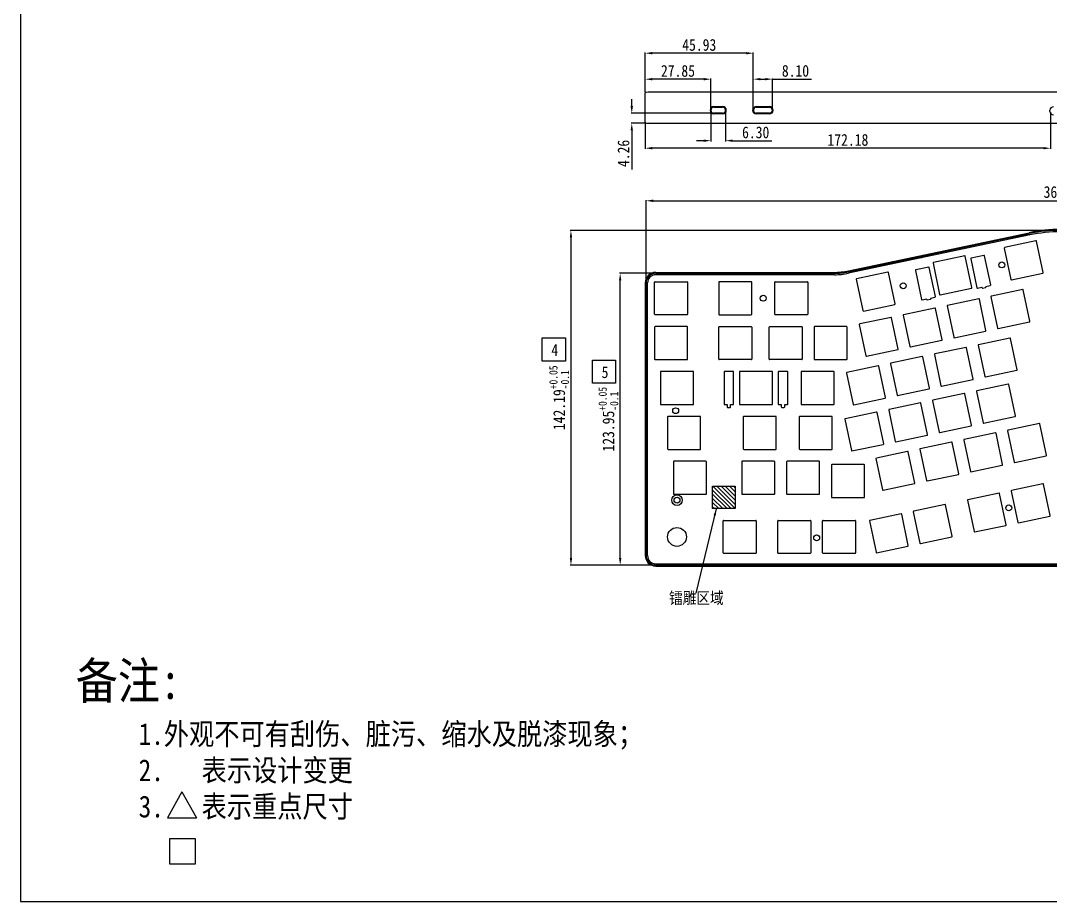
# Model space of a CAD drawing. Header units: millimetres. Extents: x 208 to 1123, y -1087 to -381.
# Drawn here: x 208.4 to 645.7, y -1087.4 to -713.4 of the extents above; entities that cross this region are included whole.
import ezdxf

# ---------------------------------------------------------------- set-up
doc = ezdxf.new("R2010")
doc.units = ezdxf.units.MM
doc.header["$PDMODE"] = 3
doc.header["$PDSIZE"] = 8
doc.layers.get('0').update_dxf_attribs({"linetype": 'CONTINUOUS'})
doc.layers.get('Defpoints').update_dxf_attribs({"linetype": 'CONTINUOUS'})
for name, color, linetype in [('图框', 7, 'CONTINUOUS'), ('文字说明', 7, 'CONTINUOUS'), ('标注尺寸', 2, 'CONTINUOUS')]:
    doc.layers.add(name, color=color, linetype=linetype)
doc.styles.get("Standard").update_dxf_attribs({"font": '', "width": 0.85, "height": 5})
doc.styles.get('Standard').set_extended_font_data('SimSun')
doc.dimstyles.get("Standard").update_dxf_attribs({"dimtxt": 5, "dimasz": 3, "dimexe": 0.3, "dimexo": 0.3, "dimgap": 1, "dimtad": 1, "dimzin": 1, "dimdsep": 46, "dimtxsty": 'Standard', "dimcen": 0.09, "dimclrd": 3, "dimclre": 3, "dimclrt": 3, "dimadec": 0, "dimazin": 2, "dimtp": 0.01, "dimtm": 0.01, "dimtfac": 1, "dimtofl": 0, "dimtmove": 0, "dimatfit": 3, "dimfxl": 0, "dimtolj": 1, "dimarcsym": 0})

# ---------------------------------------------------------------- blocks, each defined once
blk = doc.blocks.new('*D15')
at = {"layer": 'Defpoints', "color": 0}
for p in [(473.62, -738.26), (473.62, -743.92), (501.47, -751.45)]:
    blk.add_point(p, dxfattribs=at)
at = {"layer": '标注尺寸', "color": 3, "lineweight": -2}
for p, q in [((473.62, -743.62), (473.62, -737.96)), ((498.47, -738.26), (476.62, -738.26)), ((501.47, -751.15), (501.47, -737.96))]:
    blk.add_line(p, q, dxfattribs=at)
at = {"layer": '标注尺寸', "color": 3}
for points in [[(476.62, -737.76), (476.62, -738.76), (473.62, -738.26)], [(498.47, -737.76), (498.47, -738.76), (501.47, -738.26)]]:
    blk.add_solid(points, dxfattribs=at)
at = {"layer": '标注尺寸', "color": 3, "insert": (487.54, -734.76), "char_height": 5, "attachment_point": 5}
blk.add_mtext('\\A1;27.85', dxfattribs=at)
blk = doc.blocks.new('*D16')
at = {"layer": 'Defpoints', "color": 0}
for p in [(502.72, -752.7), (467.92, -756.96), (474.12, -756.96)]:
    blk.add_point(p, dxfattribs=at)
at = {"layer": '标注尺寸', "color": 3, "lineweight": -2}
for p, q in [((467.92, -749.7), (467.92, -746.7)), ((502.42, -752.7), (467.62, -752.7)), ((473.82, -756.96), (467.62, -756.96)), ((467.92, -759.96), (467.92, -776.6))]:
    blk.add_line(p, q, dxfattribs=at)
at = {"layer": '标注尺寸', "color": 3}
for points in [[(467.42, -749.7), (468.42, -749.7), (467.92, -752.7)], [(467.42, -759.96), (468.42, -759.96), (467.92, -756.96)]]:
    blk.add_solid(points, dxfattribs=at)
at = {"layer": '标注尺寸', "color": 3, "insert": (464.42, -769.78), "char_height": 5, "attachment_point": 5, "rotation": 90}
blk.add_mtext('\\A1;4.26', dxfattribs=at)
blk = doc.blocks.new('*D17')
at = {"layer": 'Defpoints', "color": 0}
for p in [(501.47, -751.45), (507.77, -751.45), (507.77, -764.37)]:
    blk.add_point(p, dxfattribs=at)
at = {"layer": '标注尺寸', "color": 3, "lineweight": -2}
for p, q in [((501.47, -751.75), (501.47, -764.67)), ((507.77, -751.75), (507.77, -764.67)), ((498.47, -764.37), (495.47, -764.37)), ((510.77, -764.37), (527.33, -764.37))]:
    blk.add_line(p, q, dxfattribs=at)
at = {"layer": '标注尺寸', "color": 3}
for points in [[(498.47, -763.87), (498.47, -764.87), (501.47, -764.37)], [(510.77, -763.87), (510.77, -764.87), (507.77, -764.37)]]:
    blk.add_solid(points, dxfattribs=at)
at = {"layer": '标注尺寸', "color": 3, "insert": (520.55, -760.87), "char_height": 5, "attachment_point": 5}
blk.add_mtext('\\A1;6.30', dxfattribs=at)
blk = doc.blocks.new('*D18')
at = {"layer": 'Defpoints', "color": 0}
for p in [(473.62, -727.22), (473.62, -743.92), (519.54, -751.45)]:
    blk.add_point(p, dxfattribs=at)
at = {"layer": '标注尺寸', "color": 3, "lineweight": -2}
for p, q in [((473.62, -743.62), (473.62, -726.92)), ((516.54, -727.22), (476.62, -727.22)), ((519.54, -751.15), (519.54, -726.92))]:
    blk.add_line(p, q, dxfattribs=at)
at = {"layer": '标注尺寸', "color": 3}
for points in [[(476.62, -726.72), (476.62, -727.72), (473.62, -727.22)], [(516.54, -726.72), (516.54, -727.72), (519.54, -727.22)]]:
    blk.add_solid(points, dxfattribs=at)
at = {"layer": '标注尺寸', "color": 3, "insert": (496.58, -723.72), "char_height": 5, "attachment_point": 5}
blk.add_mtext('\\A1;45.93', dxfattribs=at)
blk = doc.blocks.new('*D19')
at = {"layer": 'Defpoints', "color": 0}
for p in [(519.54, -738.24), (519.54, -751.45), (527.64, -751.45)]:
    blk.add_point(p, dxfattribs=at)
at = {"layer": '标注尺寸', "color": 3, "lineweight": -2}
for p, q in [((519.54, -751.15), (519.54, -737.94)), ((522.54, -738.24), (524.64, -738.24)), ((527.64, -751.15), (527.64, -737.94)), ((527.64, -738.24), (544.23, -738.24))]:
    blk.add_line(p, q, dxfattribs=at)
at = {"layer": '标注尺寸', "color": 3}
for points in [[(522.54, -737.74), (522.54, -738.74), (519.54, -738.24)], [(524.64, -737.74), (524.64, -738.74), (527.64, -738.24)]]:
    blk.add_solid(points, dxfattribs=at)
at = {"layer": '标注尺寸', "color": 3, "insert": (537.44, -734.74), "char_height": 5, "attachment_point": 5}
blk.add_mtext('\\A1;8.10', dxfattribs=at)
blk = doc.blocks.new('*D21')
at = {"layer": 'Defpoints', "color": 0}
for p in [(843.43, -789.89), (843.43, -819.99), (474.02, -824.79)]:
    blk.add_point(p, dxfattribs=at)
at = {"layer": '标注尺寸', "color": 3, "lineweight": -2}
for p, q in [((474.02, -824.49), (474.02, -789.59)), ((477.02, -789.89), (840.43, -789.89)), ((843.43, -819.69), (843.43, -789.59))]:
    blk.add_line(p, q, dxfattribs=at)
at = {"layer": '标注尺寸', "color": 3}
for points in [[(477.02, -789.39), (477.02, -790.39), (474.02, -789.89)], [(840.43, -789.39), (840.43, -790.39), (843.43, -789.89)]]:
    blk.add_solid(points, dxfattribs=at)
at = {"layer": '标注尺寸', "color": 3, "insert": (658.72, -786.2), "char_height": 5, "attachment_point": 5}
blk.add_mtext('\\A1;369.41%%P0.1', dxfattribs=at)
blk = doc.blocks.new('*D22')
at = {"layer": 'Defpoints', "color": 0}
for p in [(463, -820.69), (478.12, -820.69), (478.12, -944.63)]:
    blk.add_point(p, dxfattribs=at)
at = {"layer": '标注尺寸', "color": 3, "lineweight": -2}
for p, q in [((477.82, -820.69), (462.7, -820.69)), ((463, -941.63), (463, -823.69)), ((477.82, -944.63), (462.7, -944.63))]:
    blk.add_line(p, q, dxfattribs=at)
at = {"layer": '标注尺寸', "color": 3}
for points in [[(462.5, -823.69), (463.5, -823.69), (463, -820.69)], [(462.5, -941.63), (463.5, -941.63), (463, -944.63)]]:
    blk.add_solid(points, dxfattribs=at)
at = {"layer": '标注尺寸', "color": 3, "insert": (457.99, -882.66), "char_height": 5, "attachment_point": 5, "rotation": 90}
blk.add_mtext('\\A1;123.95{\\H0.7x;\\S+0.05^ -0.1;}', dxfattribs=at)
blk = doc.blocks.new('*D23')
at = {"layer": 'Defpoints', "color": 0}
for p in [(650.12, -802.45), (442.09, -944.63), (478.12, -944.63)]:
    blk.add_point(p, dxfattribs=at)
at = {"layer": '标注尺寸', "color": 3, "lineweight": -2}
for p, q in [((649.82, -802.45), (441.79, -802.45)), ((442.09, -805.45), (442.09, -941.63)), ((477.82, -944.63), (441.79, -944.63))]:
    blk.add_line(p, q, dxfattribs=at)
at = {"layer": '标注尺寸', "color": 3}
for points in [[(441.59, -805.45), (442.59, -805.45), (442.09, -802.45)], [(441.59, -941.63), (442.59, -941.63), (442.09, -944.63)]]:
    blk.add_solid(points, dxfattribs=at)
at = {"layer": '标注尺寸', "color": 3, "insert": (437.08, -873.54), "char_height": 5, "attachment_point": 5, "rotation": 90}
blk.add_mtext('\\A1;142.19{\\H0.7x;\\S+0.05^ -0.1;}', dxfattribs=at)
blk = doc.blocks.new('*D68')
at = {"layer": 'Defpoints', "color": 0}
for p in [(645.8, -751.96), (473.62, -756.46), (473.62, -767.56)]:
    blk.add_point(p, dxfattribs=at)
at = {"layer": '标注尺寸', "color": 3, "lineweight": -2}
for p, q in [((645.8, -752.26), (645.8, -767.86)), ((473.62, -756.76), (473.62, -767.86)), ((642.8, -767.56), (476.62, -767.56))]:
    blk.add_line(p, q, dxfattribs=at)
at = {"layer": '标注尺寸', "color": 3}
for points in [[(476.62, -767.06), (476.62, -768.06), (473.62, -767.56)], [(642.8, -767.06), (642.8, -768.06), (645.8, -767.56)]]:
    blk.add_solid(points, dxfattribs=at)
at = {"layer": '标注尺寸', "color": 3, "insert": (559.71, -764.06), "char_height": 5, "attachment_point": 5}
blk.add_mtext('\\A1;172.18', dxfattribs=at)

msp = doc.modelspace()

# ---------------------------------------------------------------- hatches: boundary and pattern name
at = {"layer": '标注尺寸'}
h = msp.add_hatch(dxfattribs=at)
h.set_pattern_fill('ANSI31', color=256, scale=10)
h.set_pattern_definition([(315, (444.0417, -725.4732), (-0.8838835, -0.8838835), [])])
h.paths.add_polyline_path([(502.253, -911.033), (511.854, -911.033), (511.854, -920.634), (502.253, -920.634)])

# ---------------------------------------------------------------- linework, layer by layer
at = {"color": 7, "linetype": 'Continuous'}
for p, q in [((473.619, -756.462), (473.619, -743.923)), ((839.329, -743.711), (478.119, -743.711)), ((502.725, -749.891), (506.513, -749.891)), ((502.725, -750.191), (506.513, -750.191)), ((520.794, -749.897), (526.394, -749.897)), ((520.794, -750.197), (526.394, -750.197)), ((645.497, -751.962), (645.497, -751.402)), ((506.513, -752.703), (502.725, -752.703)), ((506.513, -753.003), (502.725, -753.003)), ((526.394, -752.697), (520.794, -752.697)), ((526.394, -752.997), (520.794, -752.997)), ((474.119, -756.962), (843.329, -756.962)), ((559.982, -819.642), (636.661, -803.441)), ((559.983, -820.05), (636.743, -803.833)), ((636.46, -804.506), (559.985, -820.663)), ((635.872, -804.142), (629.151, -805.562)), ((636.867, -804.42), (636.542, -804.488)), ((639.576, -806.913), (626.27, -809.725)), ((642.624, -820.374), (639.813, -807.068)), ((597.716, -812.204), (590.996, -813.623)), ((609.304, -813.309), (595.999, -816.121)), ((617.49, -813.11), (612.011, -814.268)), ((620.332, -825.593), (617.727, -813.265)), ((626.115, -809.962), (628.927, -823.268)), ((595.844, -816.358), (598.655, -829.664)), ((612.353, -826.77), (609.541, -813.464)), ((611.857, -814.505), (614.461, -826.833)), ((510.366, -821.29), (478.093, -821.294)), ((478.118, -820.29), (553.781, -820.29)), ((478.119, -820.69), (553.864, -820.69)), ((510.36, -820.813), (517.477, -820.813)), ((517.472, -821.312), (510.366, -821.312)), ((553.99, -821.29), (517.472, -821.29)), ((576.716, -820.195), (563.41, -823.006)), ((579.764, -833.655), (576.953, -820.349)), ((588.375, -819.466), (590.98, -831.794)), ((594.008, -818.072), (588.529, -819.229)), ((596.85, -830.554), (594.245, -818.226)), ((629.164, -823.422), (642.47, -820.611)), ((473.619, -824.79), (473.619, -940.535)), ((474.019, -940.535), (474.019, -824.79)), ((474.619, -940.535), (474.619, -824.79)), ((477.619, -838.09), (477.619, -824.49)), ((477.819, -824.29), (491.419, -824.29)), ((491.619, -824.49), (491.619, -838.09)), ((504.864, -824.49), (504.864, -838.09)), ((518.664, -824.29), (505.064, -824.29)), ((518.864, -838.09), (518.864, -824.49)), ((528.664, -838.09), (528.664, -824.49)), ((528.864, -824.29), (542.464, -824.29)), ((542.664, -824.49), (542.664, -838.09)), ((563.255, -823.243), (566.066, -836.549)), ((618.269, -826.233), (618.335, -826.542)), ((618.304, -826.225), (620.177, -825.83)), ((594.822, -831.187), (596.696, -830.791)), ((598.892, -829.818), (612.198, -827.007)), ((614.698, -826.987), (616.64, -826.577)), ((616.668, -826.877), (616.606, -826.584)), ((616.905, -827.032), (618.177, -826.763)), ((620.469, -830.625), (623.28, -843.932)), ((633.929, -827.577), (620.624, -830.388)), ((636.978, -841.038), (634.166, -827.731)), ((474.119, -839.725), (474.119, -831.896)), ((474.619, -831.758), (474.508, -831.758)), ((566.303, -836.704), (579.609, -833.892)), ((591.217, -831.948), (593.158, -831.538)), ((593.186, -831.838), (593.125, -831.545)), ((593.424, -831.993), (594.696, -831.724)), ((594.788, -831.194), (594.853, -831.503)), ((601.83, -834.563), (604.642, -847.87)), ((615.291, -831.515), (601.985, -834.326)), ((618.339, -844.976), (615.528, -831.669)), ((491.419, -838.29), (477.819, -838.29)), ((505.064, -838.29), (518.664, -838.29)), ((542.464, -838.29), (528.864, -838.29)), ((578.014, -839.391), (564.708, -842.202)), ((581.062, -852.852), (578.251, -839.545)), ((583.192, -838.501), (586.003, -851.808)), ((596.652, -835.453), (583.347, -838.264)), ((599.701, -848.914), (596.889, -835.607)), ((474.619, -839.758), (474.316, -839.758)), ((477.619, -843.54), (477.619, -857.14)), ((491.419, -843.34), (477.819, -843.34)), ((491.619, -857.14), (491.619, -843.54)), ((504.864, -857.14), (504.864, -843.54)), ((505.064, -843.34), (518.664, -843.34)), ((518.864, -843.54), (518.864, -857.14)), ((526.289, -857.14), (526.289, -843.54)), ((526.489, -843.34), (540.089, -843.34)), ((540.289, -843.54), (540.289, -857.14)), ((545.344, -843.54), (545.344, -857.14)), ((559.144, -843.34), (545.544, -843.34)), ((559.344, -857.14), (559.344, -843.54)), ((564.553, -842.439), (567.364, -855.746)), ((623.517, -844.086), (636.823, -841.275)), ((604.879, -848.024), (618.184, -845.213)), ((628.524, -848.19), (615.218, -851.001)), ((631.572, -861.65), (628.761, -848.344)), ((586.24, -851.962), (599.546, -849.151)), ((609.885, -852.128), (596.579, -854.939)), ((612.933, -865.588), (610.122, -852.282)), ((615.063, -851.238), (617.874, -864.544)), ((567.601, -855.9), (580.907, -853.089)), ((591.246, -856.066), (577.941, -858.877)), ((594.295, -869.526), (591.483, -856.22)), ((596.424, -855.176), (599.236, -868.482)), ((477.819, -857.34), (491.419, -857.34)), ((518.664, -857.34), (505.064, -857.34)), ((540.089, -857.34), (526.489, -857.34)), ((545.544, -857.34), (559.144, -857.34)), ((572.608, -860.004), (559.302, -862.815)), ((575.656, -873.464), (572.845, -860.158)), ((577.786, -859.114), (580.597, -872.42)), ((480.124, -862.59), (480.124, -876.19)), ((493.924, -862.39), (480.324, -862.39)), ((494.124, -876.19), (494.124, -862.59)), ((507.144, -862.59), (507.144, -876.19)), ((510.944, -862.39), (507.344, -862.39)), ((511.144, -876.19), (511.144, -862.59)), ((513.644, -862.59), (513.644, -876.19)), ((527.444, -862.39), (513.844, -862.39)), ((527.644, -876.19), (527.644, -862.59)), ((530.144, -862.59), (530.144, -876.19)), ((533.944, -862.39), (530.344, -862.39)), ((534.144, -876.19), (534.144, -862.59)), ((539.814, -862.59), (539.814, -876.19)), ((553.614, -862.39), (540.014, -862.39)), ((553.814, -876.19), (553.814, -862.59)), ((559.147, -863.052), (561.959, -876.358)), ((599.473, -868.637), (612.778, -865.825)), ((618.111, -864.699), (631.417, -861.887)), ((580.834, -872.575), (594.14, -869.763)), ((627.765, -867.821), (614.459, -870.632)), ((630.814, -881.281), (628.002, -867.975)), ((562.196, -876.513), (575.501, -873.701)), ((609.127, -871.758), (595.821, -874.57)), ((612.175, -885.219), (609.364, -871.913)), ((614.305, -870.869), (617.116, -884.175)), ((480.324, -876.39), (493.924, -876.39)), ((507.344, -876.39), (508.394, -876.39)), ((508.394, -876.39), (508.394, -877.44)), ((508.594, -877.64), (509.694, -877.64)), ((509.894, -877.44), (509.894, -876.39)), ((509.894, -876.39), (510.944, -876.39)), ((513.844, -876.39), (527.444, -876.39)), ((530.344, -876.39), (531.394, -876.39)), ((531.394, -876.39), (531.394, -877.44)), ((531.594, -877.64), (532.694, -877.64)), ((532.894, -877.44), (532.894, -876.39)), ((532.894, -876.39), (533.944, -876.39)), ((540.014, -876.39), (553.614, -876.39)), ((577.027, -878.745), (579.839, -892.051)), ((590.488, -875.696), (577.182, -878.508)), ((593.536, -889.157), (590.725, -875.851)), ((595.666, -874.807), (598.477, -888.113)), ((483.124, -881.64), (483.124, -895.24)), ((496.924, -881.44), (483.324, -881.44)), ((497.124, -895.24), (497.124, -881.64)), ((515.244, -881.64), (515.244, -895.24)), ((529.044, -881.44), (515.444, -881.44)), ((529.244, -895.24), (529.244, -881.64)), ((539.044, -881.64), (539.044, -895.24)), ((552.844, -881.44), (539.244, -881.44)), ((553.044, -895.24), (553.044, -881.64)), ((558.389, -882.683), (561.2, -895.989)), ((571.85, -879.634), (558.544, -882.446)), ((574.898, -893.095), (572.087, -879.789)), ((617.353, -884.33), (630.659, -881.518)), ((598.714, -888.267), (612.02, -885.456)), ((627.537, -887.544), (630.349, -900.85)), ((640.998, -884.495), (627.692, -887.307)), ((644.046, -897.956), (641.235, -884.65)), ((580.076, -892.205), (593.382, -889.394)), ((608.899, -891.482), (611.71, -904.788)), ((622.359, -888.433), (609.054, -891.244)), ((625.408, -901.894), (622.596, -888.588)), ((483.324, -895.44), (496.924, -895.44)), ((515.444, -895.44), (529.044, -895.44)), ((539.244, -895.44), (552.844, -895.44)), ((561.437, -896.143), (574.743, -893.332)), ((585.082, -896.309), (571.777, -899.12)), ((588.131, -909.77), (585.319, -896.463)), ((590.26, -895.42), (593.072, -908.726)), ((603.721, -892.371), (590.415, -895.182)), ((606.769, -905.832), (603.958, -892.526)), ((485.629, -900.69), (485.629, -914.29)), ((499.429, -900.49), (485.829, -900.49)), ((499.629, -914.29), (499.629, -900.69)), ((514.644, -900.69), (514.644, -914.29)), ((528.444, -900.49), (514.844, -900.49)), ((528.644, -914.29), (528.644, -900.69)), ((533.694, -900.69), (533.694, -914.29)), ((547.494, -900.49), (533.894, -900.49)), ((547.694, -914.29), (547.694, -900.69)), ((571.622, -899.357), (574.433, -912.664)), ((630.586, -901.004), (643.891, -898.193)), ((552.744, -902.1), (552.744, -915.7)), ((566.544, -901.9), (552.944, -901.9)), ((566.744, -915.7), (566.744, -902.1)), ((611.947, -904.942), (625.253, -902.131)), ((593.309, -908.88), (606.614, -906.069)), ((574.67, -912.818), (587.976, -910.007)), ((629.088, -913.14), (631.899, -926.446)), ((642.549, -910.092), (629.242, -912.903)), ((645.597, -923.552), (642.786, -910.246)), ((485.829, -914.49), (499.429, -914.49)), ((514.844, -914.49), (528.444, -914.49)), ((533.894, -914.49), (547.494, -914.49)), ((552.944, -915.9), (566.544, -915.9)), ((610.449, -917.078), (613.261, -930.384)), ((623.91, -914.03), (610.604, -916.841)), ((626.958, -927.49), (624.147, -914.184)), ((587.481, -921.931), (590.293, -935.237)), ((600.942, -918.882), (587.636, -921.694)), ((603.99, -932.343), (601.179, -919.037)), ((506.747, -939.435), (506.747, -925.835)), ((506.947, -925.635), (520.547, -925.635)), ((520.747, -925.835), (520.747, -939.435)), ((529.894, -939.435), (529.894, -925.835)), ((530.094, -925.635), (543.694, -925.635)), ((543.894, -925.835), (543.894, -939.435)), ((548.944, -939.435), (548.944, -925.835)), ((549.144, -925.635), (562.744, -925.635)), ((562.944, -925.835), (562.944, -939.435)), ((568.843, -925.869), (571.654, -939.175)), ((582.304, -922.82), (568.997, -925.631)), ((585.352, -936.281), (582.541, -922.974)), ((632.136, -926.601), (645.443, -923.789)), ((474.119, -936.913), (474.119, -928.961)), ((474.359, -928.913), (474.619, -928.913)), ((613.498, -930.538), (626.804, -927.727)), ((590.53, -935.391), (603.836, -932.58)), ((474.619, -936.913), (474.128, -936.913)), ((520.547, -939.635), (506.947, -939.635)), ((543.694, -939.635), (530.094, -939.635)), ((562.744, -939.635), (549.144, -939.635)), ((571.891, -939.329), (585.198, -936.518)), ((478.143, -944.039), (729.919, -944.035)), ((531.419, -944.05), (531.419, -944.179)), ((539.293, -944.558), (531.545, -944.558)), ((531.919, -944.057), (538.919, -944.057)), ((539.419, -944.043), (539.419, -944.179)), ((593.919, -944.05), (593.919, -944.179)), ((601.793, -944.558), (594.045, -944.558)), ((594.419, -944.057), (601.419, -944.057)), ((601.919, -944.043), (601.919, -944.179)), ((839.329, -944.635), (478.119, -944.635)), ((478.119, -945.035), (839.329, -945.035))]:
    msp.add_line(p, q, dxfattribs=at)
at = {"linetype": 'Continuous'}
msp.add_lwpolyline([(502.253, -911.033), (511.854, -911.033), (511.854, -920.634), (502.253, -920.634)], close=True, dxfattribs=at)
at = {"color": 7, "linetype": 'Continuous'}
for centre, radius in [((625.07, -817.133), 1.25), ((583.209, -825.977), 1.25), ((523.764, -831.29), 1.25), ((486.544, -879.04), 1.25), ((487.129, -917.02), 2.25), ((487.129, -917.02), 1.25), ((628.023, -920.315), 1.25), ((487.124, -932.635), 4), ((546.419, -933.035), 1.25)]:
    msp.add_circle(centre, radius, dxfattribs=at)
for centre, radius, start, end in [((502.725, -751.447), 1.556, 90, 270), ((502.725, -751.447), 1.256, 90, 270), ((506.513, -751.447), 1.556, 270, 90), ((506.513, -751.447), 1.256, 270, 90), ((520.794, -751.447), 1.55, 90, 270), ((520.794, -751.447), 1.25, 90, 270), ((526.394, -751.447), 1.55, 270, 90), ((526.394, -751.447), 1.25, 270, 90), ((646.947, -751.402), 1.45, 90, 180), ((646.947, -751.962), 1.45, 180, 270), ((474.119, -756.462), 0.5, 180, 270), ((635.677, -805.22), 1.095, 75.6129, 79.7573), ((650.097, -867.037), 65, 77.98941, 101.93), ((650.097, -867.037), 64.6, 77.98941, 101.93), ((650.097, -867.037), 64, 77.98941, 101.93), ((639.617, -807.109), 0.2, 11.93, 101.93), ((597.519, -813.295), 1.109, 75.71491, 79.76581), ((609.346, -813.505), 0.2, 11.93, 101.93), ((617.531, -813.306), 0.2, 11.93, 101.93), ((626.311, -809.921), 0.2, 101.93069, 191.93), ((596.039, -816.316), 0.2, 101.77416, 191.93), ((612.052, -814.464), 0.2, 101.93, 191.93), ((478.119, -824.79), 4.5, 90, 180), ((478.119, -824.79), 4.1, 90.01292, 180.013), ((478.119, -824.79), 3.5, 90, 180), ((553.781, -790.29), 30, 270, 281.93), ((553.864, -791.09), 29.6, 270, 281.93), ((553.99, -792.29), 29, 270, 281.93), ((576.757, -820.39), 0.2, 11.93, 101.93), ((588.571, -819.425), 0.2, 101.93, 191.93), ((594.05, -818.267), 0.2, 11.93, 101.93), ((642.429, -820.415), 0.2, 281.93069, 11.93), ((477.819, -824.49), 0.2, 90, 180), ((491.419, -824.49), 0.2, 0, 90), ((505.064, -824.49), 0.2, 90, 180), ((518.664, -824.49), 0.2, 0, 90), ((528.864, -824.49), 0.2, 90, 180), ((542.464, -824.49), 0.2, 0, 90), ((563.451, -823.202), 0.2, 101.77416, 191.92984), ((618.136, -826.568), 0.2, 281.93, 7.34376), ((620.136, -825.634), 0.2, 281.93, 11.93), ((629.123, -823.227), 0.2, 191.93, 281.93), ((596.654, -830.595), 0.2, 281.93, 11.93), ((598.851, -829.623), 0.2, 191.93, 281.93), ((612.157, -826.811), 0.2, 281.77416, 11.92955), ((614.657, -826.792), 0.2, 191.93, 281.93), ((616.864, -826.836), 0.2, 191.62901, 281.93), ((620.664, -830.584), 0.2, 101.77416, 191.92963), ((633.971, -827.773), 0.2, 11.93, 101.93), ((579.568, -833.697), 0.2, 281.7742, 11.92985), ((591.175, -831.753), 0.2, 191.93, 281.93), ((593.382, -831.798), 0.2, 191.62901, 281.93), ((594.654, -831.529), 0.2, 281.93, 7.34376), ((602.026, -834.522), 0.2, 101.77416, 191.93), ((615.332, -831.711), 0.2, 11.93, 101.93), ((477.819, -838.09), 0.2, 180, 270), ((491.419, -838.09), 0.2, 270, 0), ((505.064, -838.09), 0.2, 180, 270), ((518.664, -838.09), 0.2, 270, 0), ((528.864, -838.09), 0.2, 180, 270), ((542.464, -838.09), 0.2, 270, 0), ((566.262, -836.508), 0.2, 191.93, 281.93), ((578.055, -839.587), 0.2, 11.93, 101.93), ((583.387, -838.46), 0.2, 101.77416, 191.93), ((596.694, -835.649), 0.2, 11.93, 101.93), ((477.819, -843.54), 0.2, 90, 180), ((491.419, -843.54), 0.2, 0, 90), ((505.064, -843.54), 0.2, 90, 180), ((518.664, -843.54), 0.2, 0, 90), ((526.489, -843.54), 0.2, 90, 180), ((540.089, -843.54), 0.2, 0, 90), ((545.544, -843.54), 0.2, 90, 180), ((559.144, -843.54), 0.2, 0, 90), ((564.749, -842.398), 0.2, 101.77416, 191.92985), ((623.476, -843.89), 0.2, 191.93, 281.93), ((636.782, -841.079), 0.2, 281.7742, 11.93), ((604.837, -847.828), 0.2, 191.93, 281.93), ((618.143, -845.017), 0.2, 281.7742, 11.92964), ((628.565, -848.385), 0.2, 11.93, 101.93), ((586.199, -851.766), 0.2, 191.93, 281.93), ((599.505, -848.955), 0.2, 281.7742, 11.92964), ((609.926, -852.323), 0.2, 11.93, 101.93), ((615.259, -851.197), 0.2, 101.77416, 191.93), ((477.819, -857.14), 0.2, 180, 270), ((491.419, -857.14), 0.2, 270, 0), ((505.064, -857.14), 0.2, 180, 270), ((518.664, -857.14), 0.2, 270, 0), ((526.489, -857.14), 0.2, 180, 270), ((540.089, -857.14), 0.2, 270, 0), ((545.544, -857.14), 0.2, 180, 270), ((559.144, -857.14), 0.2, 270, 0), ((567.56, -855.704), 0.2, 191.93, 281.93), ((580.866, -852.893), 0.2, 281.7742, 11.92985), ((591.288, -856.261), 0.2, 11.93, 101.93), ((596.62, -855.135), 0.2, 101.77416, 191.93), ((572.649, -860.199), 0.2, 11.93, 101.93), ((577.982, -859.073), 0.2, 101.77416, 191.93), ((480.324, -862.59), 0.2, 90, 180), ((493.924, -862.59), 0.2, 0, 90), ((507.344, -862.59), 0.2, 90, 180), ((510.944, -862.59), 0.2, 0, 90), ((513.844, -862.59), 0.2, 90, 180), ((527.444, -862.59), 0.2, 0, 90), ((530.344, -862.59), 0.2, 90, 180), ((533.944, -862.59), 0.2, 0, 90), ((540.014, -862.59), 0.2, 90, 180), ((553.614, -862.59), 0.2, 0, 90), ((559.343, -863.011), 0.2, 101.77416, 191.93), ((612.738, -865.63), 0.2, 281.7742, 11.92963), ((618.07, -864.503), 0.2, 191.93, 281.93), ((631.376, -861.692), 0.2, 281.7742, 11.93), ((594.099, -869.568), 0.2, 281.7742, 11.92985), ((599.431, -868.441), 0.2, 191.93, 281.93), ((627.806, -868.016), 0.2, 11.93, 101.93), ((575.461, -873.506), 0.2, 281.7742, 11.93), ((580.793, -872.379), 0.2, 191.93, 281.93), ((595.862, -874.766), 0.2, 101.77416, 191.92985), ((609.168, -871.954), 0.2, 11.93, 101.93), ((614.5, -870.828), 0.2, 101.77416, 191.93), ((480.324, -876.19), 0.2, 180, 270), ((493.924, -876.19), 0.2, 270, 0), ((507.344, -876.19), 0.2, 180, 270), ((508.594, -877.44), 0.2, 180, 270), ((509.694, -877.44), 0.2, 270, 0), ((510.944, -876.19), 0.2, 270, 0), ((513.844, -876.19), 0.2, 180, 270), ((527.444, -876.19), 0.2, 270, 0), ((530.344, -876.19), 0.2, 180, 270), ((531.594, -877.44), 0.2, 180, 270), ((532.694, -877.44), 0.2, 270, 0), ((533.944, -876.19), 0.2, 270, 0), ((540.014, -876.19), 0.2, 180, 270), ((553.614, -876.19), 0.2, 270, 0), ((562.154, -876.317), 0.2, 191.93, 281.93), ((577.223, -878.703), 0.2, 101.77416, 191.93), ((590.529, -875.892), 0.2, 11.93, 101.93), ((483.324, -881.64), 0.2, 90, 180), ((496.924, -881.64), 0.2, 0, 90), ((515.444, -881.64), 0.2, 90, 180), ((529.044, -881.64), 0.2, 0, 90), ((539.244, -881.64), 0.2, 90, 180), ((552.844, -881.64), 0.2, 0, 90), ((558.585, -882.641), 0.2, 101.77416, 191.93), ((571.891, -879.83), 0.2, 11.93, 101.93), ((630.618, -881.322), 0.2, 281.7742, 11.92963), ((611.979, -885.26), 0.2, 281.7742, 11.92964), ((617.312, -884.134), 0.2, 191.93, 281.93), ((627.733, -887.502), 0.2, 101.77416, 191.93), ((641.039, -884.691), 0.2, 11.93, 101.93), ((580.035, -892.01), 0.2, 191.93, 281.93), ((593.341, -889.198), 0.2, 281.7742, 11.93), ((598.673, -888.072), 0.2, 191.93, 281.93), ((609.094, -891.44), 0.2, 101.77416, 191.92964), ((622.401, -888.629), 0.2, 11.93, 101.93), ((483.324, -895.24), 0.2, 180, 270), ((496.924, -895.24), 0.2, 270, 0), ((515.444, -895.24), 0.2, 180, 270), ((529.044, -895.24), 0.2, 270, 0), ((539.244, -895.24), 0.2, 180, 270), ((552.844, -895.24), 0.2, 270, 0), ((561.396, -895.948), 0.2, 191.93, 281.93), ((574.702, -893.136), 0.2, 281.7742, 11.92985), ((585.124, -896.505), 0.2, 11.93, 101.93), ((590.456, -895.378), 0.2, 101.77416, 191.92985), ((603.762, -892.567), 0.2, 11.93, 101.93), ((485.829, -900.69), 0.2, 90, 180), ((499.429, -900.69), 0.2, 0, 90), ((514.844, -900.69), 0.2, 90, 180), ((528.444, -900.69), 0.2, 0, 90), ((533.894, -900.69), 0.2, 90, 180), ((547.494, -900.69), 0.2, 0, 90), ((571.817, -899.316), 0.2, 101.77416, 191.93), ((630.544, -900.809), 0.2, 191.93, 281.93), ((643.851, -897.997), 0.2, 281.7742, 11.93), ((552.944, -902.1), 0.2, 90, 180), ((566.544, -902.1), 0.2, 0, 90), ((611.906, -904.747), 0.2, 191.93, 281.93), ((625.212, -901.935), 0.2, 281.7742, 11.92964), ((593.267, -908.684), 0.2, 191.93, 281.93), ((606.574, -905.873), 0.2, 281.7742, 11.92963), ((574.629, -912.622), 0.2, 191.93, 281.93), ((587.935, -909.811), 0.2, 281.7742, 11.92983), ((629.284, -913.099), 0.2, 101.93, 191.93), ((642.59, -910.287), 0.2, 11.93, 101.93), ((485.829, -914.29), 0.2, 180, 270), ((499.429, -914.29), 0.2, 270, 0), ((514.844, -914.29), 0.2, 180, 270), ((528.444, -914.29), 0.2, 270, 0), ((533.894, -914.29), 0.2, 180, 270), ((547.494, -914.29), 0.2, 270, 0), ((552.944, -915.7), 0.2, 180, 270), ((566.544, -915.7), 0.2, 270, 0), ((610.645, -917.037), 0.2, 101.93, 191.93), ((623.951, -914.225), 0.2, 11.93, 101.93), ((587.677, -921.889), 0.2, 101.93, 191.93), ((600.983, -919.078), 0.2, 11.93, 101.93), ((506.947, -925.835), 0.2, 90, 180), ((520.547, -925.835), 0.2, 0, 90), ((530.094, -925.835), 0.2, 90, 180), ((543.694, -925.835), 0.2, 0, 90), ((549.144, -925.835), 0.2, 90, 180), ((562.744, -925.835), 0.2, 0, 90), ((569.039, -925.827), 0.2, 101.93, 191.93), ((582.345, -923.016), 0.2, 11.93, 101.93), ((632.095, -926.405), 0.2, 191.93, 281.93), ((645.401, -923.594), 0.2, 281.93, 11.93), ((613.456, -930.343), 0.2, 191.93, 281.93), ((626.763, -927.531), 0.2, 281.93, 11.93), ((590.489, -935.195), 0.2, 191.93, 281.93), ((603.795, -932.384), 0.2, 281.93, 11.93), ((506.947, -939.435), 0.2, 180, 270), ((520.547, -939.435), 0.2, 270, 0), ((530.094, -939.435), 0.2, 180, 270), ((543.694, -939.435), 0.2, 270, 0), ((549.144, -939.435), 0.2, 180, 270), ((562.744, -939.435), 0.2, 270, 0), ((571.85, -939.133), 0.2, 191.93, 281.93), ((585.156, -936.322), 0.2, 281.93, 11.93), ((478.119, -940.535), 4.5, 180, 270), ((478.119, -940.535), 4.1, 180, 270), ((478.119, -940.535), 3.5, 180, 270)]:
    msp.add_arc(centre, radius, start, end, dxfattribs=at)
for centre, major_axis, ratio, start_param, end_param in [((478.119, -743.923), (4.5, 0), 0.0472171, 7.8539816, 9.424778), ((474.496, -832.258), (0.557, 0.052), 0.8924549, 1.4665185, 2.2273774), ((531.919, -944.179), (0, 0.573), 0.8733111, -4.712389, -3.9874503), ((538.919, -944.179), (0, 0.573), 0.8733111, -2.295735, -1.5707963), ((594.419, -944.179), (0, 0.573), 0.8733111, -4.712389, -3.9874503), ((601.419, -944.179), (0, 0.573), 0.8733111, -2.295735, -1.5707963)]:
    msp.add_ellipse(centre, major_axis=major_axis, ratio=ratio, start_param=start_param, end_param=end_param, dxfattribs=at)
for points in [[(636.542, -804.488), (636.372, -804.34), (636.168, -804.215), (635.949, -804.159)], [(629.151, -805.562), (628.97, -805.709), (628.835, -805.918), (628.749, -806.135)], [(598.4, -812.555), (598.226, -812.403), (598.016, -812.278), (597.792, -812.221)], [(590.996, -813.623), (590.811, -813.773), (590.672, -813.985), (590.585, -814.206)], [(510.36, -820.813), (510.178, -820.929), (510.024, -821.101), (509.926, -821.294)], [(517.912, -821.294), (517.813, -821.101), (517.66, -820.929), (517.477, -820.813)], [(474.119, -839.725), (474.182, -839.747), (474.25, -839.758), (474.316, -839.758)], [(474.124, -928.96), (474.197, -928.929), (474.279, -928.913), (474.359, -928.913)]]:
    msp.add_open_spline(points, degree=3, dxfattribs=at)
at = {"layer": '图框'}
msp.add_lwpolyline([(208.371, -1087.412), (1123.131, -1087.412), (1123.131, -440.612), (208.371, -440.612)], close=True, dxfattribs=at)
at = {"layer": '文字说明', "color": 1}
for p, q in [((276.908, -1040.891), (270.748, -1051.979)), ((276.908, -1040.891), (283.068, -1051.979)), ((270.748, -1051.979), (283.068, -1051.979))]:
    msp.add_line(p, q, dxfattribs=at)
at = {"layer": '文字说明', "color": 3}
msp.add_lwpolyline([(271.688, -1060.757), (282.468, -1060.757), (282.468, -1071.537), (271.688, -1071.537)], close=True, dxfattribs=at)
at = {"layer": '标注尺寸', "color": 1}
for points in [[(429.914, -848.146), (439.714, -848.146), (439.714, -857.946), (429.914, -857.946)], [(451.279, -857.546), (461.079, -857.546), (461.079, -867.346), (451.279, -867.346)]]:
    msp.add_lwpolyline(points, close=True, dxfattribs=at)

# ---------------------------------------------------------------- texts
at = {"color": 2, "linetype": 'Continuous', "insert": (506.937, -956.057), "char_height": 5, "width": 187.425, "attachment_point": 3, "line_spacing_factor": 0.9}
msp.add_mtext('镭雕区域', dxfattribs=at)
at = {"layer": '文字说明', "insert": (231.794, -986.022), "char_height": 15.4, "width": 318.02886, "attachment_point": 1}
msp.add_mtext('备注:\\P   {\\H0.6x;1.外观不可有刮伤、脏污、缩水及脱漆现象；\\P     2.   表示设计变更  \\P     3.   表示重点尺寸\\P     }', dxfattribs=at)
at = {"layer": '标注尺寸', "color": 1, "char_height": 5, "width": 5.95188, "attachment_point": 1}
for s, insert in [('4', (433.754, -850.77)), ('5', (455.119, -860.17))]:
    msp.add_mtext(s, dxfattribs=dict(at, insert=insert))

# ---------------------------------------------------------------- dimensions: what is measured, and where the dimension line sits
at = {"layer": '标注尺寸', "color": 1}
for base, p1, p2, picture, middle in [((473.618869909, -727.223216472), (519.543869906, -751.446808155), (473.618869909, -743.923442082), '*D18', (496.581369907, -723.723216472)), ((473.619, -738.262), (501.469, -751.447), (473.619, -743.923), '*D15', (487.544, -734.762)), ((473.619, -767.558), (645.797, -751.962), (473.619, -756.462), '*D68', (559.708, -764.058)), ((507.769, -764.367), (501.469, -751.447), (507.769, -751.447), '*D17', (520.55, -760.867))]:
    dim = msp.add_linear_dim(base=base, p1=p1, p2=p2, dimstyle='Standard', dxfattribs=at)
    dim.commit()
    dim.dimension.update_dxf_attribs({"geometry": picture, "text_midpoint": middle})
dim = msp.add_linear_dim(base=(519.544, -738.238), p1=(527.644, -751.447), p2=(519.544, -751.447), dimstyle='Standard', dxfattribs=at)
dim.commit()
dim.dimension.update_dxf_attribs({"geometry": '*D19', "text_midpoint": (537.437, -738.238), "dimtype": 160})
dim = msp.add_linear_dim(base=(467.925, -756.962), p1=(502.725, -752.703), p2=(474.119, -756.962), angle=90, dimstyle='Standard', dxfattribs=at)
dim.commit()
dim.dimension.update_dxf_attribs({"geometry": '*D16', "text_midpoint": (464.425, -769.779)})
dim = msp.add_linear_dim(base=(843.429, -789.894), p1=(474.019, -824.79), p2=(843.429, -819.99), text='<>%%P0.1', dimstyle='Standard', dxfattribs=at)
dim.commit()
dim.dimension.update_dxf_attribs({"geometry": '*D21', "text_midpoint": (658.724, -789.894), "dimtype": 160})
for base, p1, p2, picture, middle in [((442.086, -944.635), (650.117, -802.448), (478.119, -944.635), '*D23', (437.081, -873.542)), ((462.996344332, -820.689739508), (478.118869909, -944.634739512), (478.118869909, -820.689739508), '*D22', (457.991223289, -882.66223951))]:
    dim = msp.add_linear_dim(base=base, p1=p1, p2=p2, angle=90, text='<>{\\H0.7x;\\S+0.05^ -0.1;}', dimstyle='Standard', dxfattribs=at)
    dim.commit()
    dim.dimension.update_dxf_attribs({"geometry": picture, "text_midpoint": middle})

# ---------------------------------------------------------------- leaders
msp.add_leader([(503.811, -920.665), (495.165, -956.46)], dimstyle='Standard', override={"dimgap": 1, "dimtad": 0}, dxfattribs=at)

doc.saveas('drawing.dxf')
